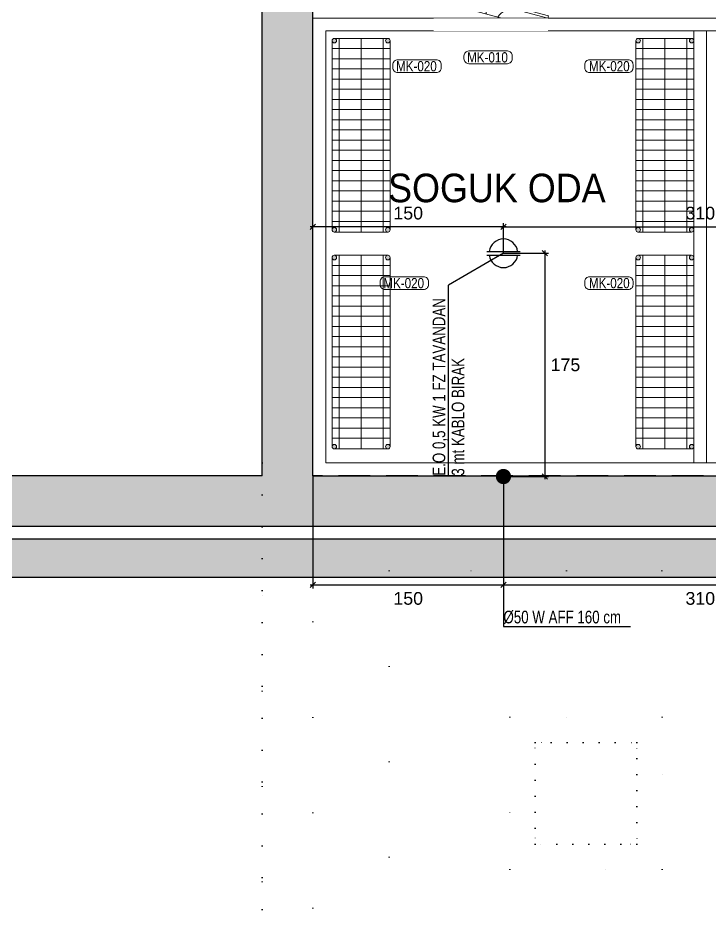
# Model space of a CAD drawing. Extents: x -5598 to 26293, y -3808 to 13850.
# Drawn here: x -2162 to -1617, y 1844 to 2560 of the extents above; entities that cross this region are included whole.
import ezdxf
from ezdxf.enums import TextEntityAlignment as Align

# ---------------------------------------------------------------- set-up
doc = ezdxf.new("R2010")
doc.units = 0
doc.header["$LTSCALE"] = 100
doc.header["$MEASUREMENT"] = 0
doc.set_wipeout_variables(frame=1)
doc.linetypes.add('DOT', pattern=[0.25, 0, -0.25])
doc.linetypes.add('HIDDEN', pattern=[0.375, 0.25, -0.125])
for name, color, linetype, lineweight in [('AD', 5, 'Continuous', 9), ('AK', 7, 'Continuous', 15), ('AP', 6, 'Continuous', 15), ('YOLLAR', 7, 'Continuous', 15)]:
    doc.layers.add(name, color=color, linetype=linetype, lineweight=lineweight)
for name, color, linetype in [('IZ', 7, 'Continuous'), ('KOLON', 7, 'Continuous'), ('MERD', 7, 'Continuous'), ('OLCU DIS', 7, 'Continuous'), ('TARAMA', 7, 'Continuous')]:
    doc.layers.add(name, color=color, linetype=linetype)
for name, color, linetype, lineweight, true_color in [('MAKPA COLD ROOM', 7, 'Continuous', 15, 0x143d69), ('MAKPA ELEKTRIK', 7, 'Continuous', 30, 0x93039a), ('MAKPA SIHHI', 7, 'Continuous', 30, 0x428a93)]:
    doc.layers.add(name, color=color, linetype=linetype, lineweight=lineweight, true_color=true_color)
doc.styles.add('MAKPA TESISAT', font='arial.ttf', dxfattribs={"height": 10})
doc.styles.add('olcu', font='romans.shx', dxfattribs={"width": 0.5})
doc.styles.add('POZ TEXT', font='ARIALN.TTF', dxfattribs={"height": 8})
doc.styles.get("Standard").update_dxf_attribs({"font": 'arial.ttf'})
doc.dimstyles.new('1-200', dxfattribs={"dimtxt": 40, "dimasz": 2, "dimexe": 0, "dimexo": 0, "dimgap": 10, "dimtad": 1, "dimdec": 4, "dimrnd": 0.1, "dimzin": 9, "dimdsep": 46, "dimtxsty": 'olcu', "dimblk1": 'SOL', "dimblk2": 'SAG', "dimsah": 1, "dimcen": 0, "dimse1": 1, "dimse2": 1, "dimclre": 13, "dimadec": 0, "dimazin": 0, "dimtfac": 1, "dimtdec": 4, "dimtix": 1, "dimtmove": 2, "dimatfit": 2, "dimldrblk": 'SOL', "dimfxl": 0, "dimtolj": 1, "dimarcsym": 0})
doc.dimstyles.new('MAKPA TESISAT DIM', dxfattribs={"dimscale": 0.7, "dimtxt": 12, "dimasz": 6, "dimexe": 4, "dimexo": 0, "dimgap": 8, "dimtad": 2, "dimtih": 1, "dimtoh": 1, "dimdec": 0, "dimrnd": 5, "dimzin": 0, "dimdsep": 46, "dimtxsty": 'MAKPA TESISAT', "dimblk1": 'OBLIQUE', "dimblk2": 'OBLIQUE', "dimsah": 1, "dimcen": 0, "dimdle": 3, "dimclrd": 256, "dimclre": 256, "dimclrt": 256, "dimadec": 0, "dimazin": 0, "dimtfac": 1, "dimtdec": 0, "dimtix": 1, "dimtofl": 0, "dimtmove": 2, "dimatfit": 3, "dimldrblk": 'OBLIQUE', "dimfxl": 0, "dimtvp": 7, "dimtolj": 1, "dimtzin": 0, "dimarcsym": 0})

# ---------------------------------------------------------------- blocks, each defined once
blk = doc.blocks.new('*U550')
at = {"color": 0, "linetype": 'ByBlock', "ltscale": 3}
for points in [[(-7810.1, -10160), (-7810.1, -10665), (-7850.1, -10665), (-7850.1, -10160)], [(-7310, -16127.64), (-7310, -10195), (-7750.1, -10195), (-7750.1, -16127.64)]]:
    blk.add_lwpolyline(points, dxfattribs=at)
for points in [[(-7655, -10430), (-7535, -10430), (-7535, -10310), (-7655, -10310)], [(-7635, -10410), (-7555, -10410), (-7555, -10330), (-7635, -10330)]]:
    blk.add_lwpolyline(points, close=True, dxfattribs=at)
blk = doc.blocks.new('TASIYICI SISTEM (1.BODRUM KAT)')
at = {"layer": 'TARAMA'}
h = blk.add_hatch(dxfattribs=at)
h.set_pattern_fill('ANSI33', color=253, scale=100)
h.set_pattern_definition([(45, (-5880, -12320), (-17.67767, 17.67767), []), (45, (-5862.322, -12320), (-17.67767, 17.67767), [12.5, -6.25])])
h.paths.add_polyline_path([(-7810, -4715), (-7850, -4715), (-7850, -10120), (-8480, -10120), (-8480, -4715), (-8780, -4715), (-8780, -2330), (-8550, -2330), (-8550, -60), (-6090, -60), (-6090, 30), (-8640, 30), (-8640, -2260), (-8850, -2260), (-8850, -4785), (-8530, -4785), (-8530, -10160), (-5890, -10160), (-5890, -10120), (-7810, -10120)])
at = {"layer": 'IZ', "color": 8, "linetype": 'HIDDEN'}
blk.add_lwpolyline([(-7810, -4715), (-6490, -4715), (-6490, -10120), (-7810, -10120)], close=True, dxfattribs=at)
at = {"layer": 'KOLON', "color": 4, "ltscale": 5}
for points in [[(-7810, -10120), (-5890, -10120), (-5890, -10160), (-8530, -10160), (-8530, -4785), (-8850, -4785), (-8850, -2260), (-8640, -2260), (-8640, 30), (-6090, 30)], [(-7850, -10120), (-8480, -10120), (-8480, -4715), (-8780, -4715), (-8780, -2330), (-8550, -2330), (-8550, -60)]]:
    blk.add_lwpolyline(points, dxfattribs=at)
at = {"layer": 'KOLON', "color": 4}
for points in [[(-7850, -10120), (-7850, -4715)], [(-7810, -10120), (-7810, -4715)]]:
    blk.add_lwpolyline(points, dxfattribs=at)
blk = doc.blocks.new('SOL')
at = {"color": 0}
for p, q in [((0, 30), (0, -6.96)), ((7.58, 0), (-6.97, 0))]:
    blk.add_line(p, q, dxfattribs=at)
blk.add_circle((0, 0), 3, dxfattribs=at)
blk = doc.blocks.new('SAG')
at = {"color": 0}
for p, q in [((0, -30), (0, 6.96)), ((7.58, 0), (-6.97, 0))]:
    blk.add_line(p, q, dxfattribs=at)
blk.add_circle((0, 0), 3, dxfattribs=at)
blk = doc.blocks.new('*D285')
at = {"layer": 'OLCU DIS', "color": 0, "lineweight": -2, "transparency": 16777216}
blk.add_line((-2, -695), (-2648, -695), dxfattribs=at)
at = {"layer": 'OLCU DIS', "color": 0, "lineweight": -2, "transparency": 16777216, "xscale": 2, "yscale": 2, "zscale": 2, "rotation": 180}
blk.add_blockref('SAG', (-2650, -695), dxfattribs=at)
at = {"layer": 'OLCU DIS', "color": 0, "lineweight": -2, "transparency": 16777216, "xscale": 2, "yscale": 2, "zscale": 2}
blk.add_blockref('SOL', (0, -695), dxfattribs=at)
at = {"layer": 'OLCU DIS', "color": 0, "transparency": 16777216, "insert": (-997.38, -665), "char_height": 40, "attachment_point": 5, "style": 'olcu'}
blk.add_mtext('\\A1;2650', dxfattribs=at)
blk = doc.blocks.new('*D332')
at = {"layer": 'OLCU DIS', "color": 0, "lineweight": -2, "transparency": 16777216}
blk.add_line((21268, -935), (-2968, -935), dxfattribs=at)
at = {"layer": 'OLCU DIS', "color": 0, "lineweight": -2, "transparency": 16777216, "xscale": 2, "yscale": 2, "zscale": 2, "rotation": 180}
blk.add_blockref('SAG', (-2970, -935), dxfattribs=at)
at = {"layer": 'OLCU DIS', "color": 0, "lineweight": -2, "transparency": 16777216, "xscale": 2, "yscale": 2, "zscale": 2}
blk.add_blockref('SOL', (21270, -935), dxfattribs=at)
at = {"layer": 'OLCU DIS', "color": 0, "transparency": 16777216, "insert": (9295.64, -905), "char_height": 40, "attachment_point": 5, "style": 'olcu'}
blk.add_mtext('\\A1;24240', dxfattribs=at)
blk = doc.blocks.new('SOKAPI')
at = {"layer": 'MAKPA COLD ROOM'}
blk.add_line((11.82, -3.44), (79.73, -21.64), dxfattribs=at)
for points in [[(86.42, -35.23), (86.93, -33.29), (0, -10), (-0.52, -11.93)], [(83.39, -34.82), (83.02, -36.21), (70.73, -32.92), (71.1, -31.53)]]:
    blk.add_lwpolyline(points, close=True, dxfattribs=at)
for centre, radius, start, end in [((-0.14, 3.85), 14, 271.32537, 328.63654), ((27.39, -3.53), 14, 271.32537, 328.63654), ((62.53, -12.95), 14, 181.36346, 238.67463), ((94.35, -20.78), 14.65, 183.35111, 239.36194)]:
    blk.add_arc(centre, radius, start, end, dxfattribs=at)
blk.add_wipeout([(0, -10), (90, -10), (90, 0), (0, 0)]).dxf.layer = 'MAKPA COLD ROOM'
blk = doc.blocks.new('POZ_X')
at = {"layer": 'AP'}
blk.add_lwpolyline([(12.75, 10), (-17.75, 10, 0.414214), (-21.5, 6.25), (-21.5, 3.75, 0.414214), (-17.75, 0), (12.75, 0, 0.414214), (16.5, 3.75), (16.5, 6.25, 0.414214)], format="xyb", close=True, dxfattribs=at)
at = {"layer": 'AP', "style": 'POZ TEXT'}
blk.add_attdef('POZ_NO', text='', height=8, dxfattribs=at).set_placement((-3, 5), align=Align.MIDDLE_CENTER)
at = {"layer": 'AP', "style": 'POZ TEXT', "flags": 1}
blk.add_attdef('URUN_ADI', text='', height=7, dxfattribs=at).set_placement((-3, -4.34), align=Align.MIDDLE_CENTER)
blk = doc.blocks.new('46x152')
at = {"layer": 'AD'}
h = blk.add_hatch(color=2, dxfattribs=at)
h.paths.add_polyline_path([(19.1, 150.6, 1), (22.7, 150.6, 1)])
h.paths.add_polyline_path([(-23, 150.6, 1), (-19.4, 150.6, 1)])
h.paths.add_polyline_path([(-23, 1.8, 1), (-19.4, 1.8, 1)])
h.paths.add_polyline_path([(22.7, 1.8, 1), (19.1, 1.8, 1)])
at = {"layer": 'AD', "color": 2}
blk.add_line((0, 0), (0, 152.4), dxfattribs=at)
for points in [[(-22.93, 151.1), (-23, 151.1)], [(-23, 150.6), (-23, 1.8)], [(21.2, 152.4), (-21.2, 152.4)], [(-17.5, 152.4), (-17.5, 0)], [(17.2, 0), (17.2, 152.4)], [(22.7, 151.1), (22.63, 151.1)], [(22.7, 1.8), (22.7, 150.6)], [(-22.19, 149.1), (-23, 149.1)], [(-22.19, 149.1), (-23, 149.1)], [(22.7, 144.4), (-23, 144.4)], [(22.7, 144.4), (-23, 144.4)], [(22.7, 149.1), (21.89, 149.1)], [(22.7, 149.1), (21.89, 149.1)], [(22.7, 136.4), (-23, 136.4)], [(22.7, 136.4), (-23, 136.4)], [(22.7, 128.4), (-23, 128.4)], [(22.7, 128.4), (-23, 128.4)], [(22.7, 120.4), (-23, 120.4)], [(22.7, 120.4), (-23, 120.4)], [(22.7, 112.4), (-23, 112.4)], [(22.7, 112.4), (-23, 112.4)], [(22.7, 104.4), (-23, 104.4)], [(22.7, 104.4), (-23, 104.4)], [(22.7, 96.4), (-23, 96.4)], [(22.7, 96.4), (-23, 96.4)], [(22.7, 88.4), (-23, 88.4)], [(22.7, 88.4), (-23, 88.4)], [(22.7, 80.4), (-23, 80.4)], [(22.7, 80.4), (-23, 80.4)], [(22.7, 72.4), (-23, 72.4)], [(22.7, 72.4), (-23, 72.4)], [(22.7, 64.4), (-23, 64.4)], [(22.7, 64.4), (-23, 64.4)], [(22.7, 56.4), (-23, 56.4)], [(22.7, 56.4), (-23, 56.4)], [(22.7, 48.4), (-23, 48.4)], [(22.7, 48.4), (-23, 48.4)], [(22.7, 40.4), (-23, 40.4)], [(22.7, 40.4), (-23, 40.4)], [(22.7, 32.4), (-23, 32.4)], [(22.7, 32.4), (-23, 32.4)], [(22.7, 24.4), (-23, 24.4)], [(22.7, 24.4), (-23, 24.4)], [(22.7, 16.4), (-23, 16.4)], [(22.7, 8.4), (-23, 8.4)], [(-22.95, 1.4), (-23, 1.4)], [(-21.2, 0), (21.2, 0)], [(22.7, 3.4), (21.72, 3.4)], [(22.7, 1.4), (22.65, 1.4)]]:
    blk.add_lwpolyline(points, dxfattribs=at)
for centre in [(-21.2, 150.6), (20.9, 150.6), (-21.2, 1.8), (20.9, 1.8)]:
    blk.add_circle(centre, 1.8, dxfattribs=at)
blk = doc.blocks.new('SIHHI NOKTA')
at = {"layer": 'MAKPA SIHHI', "const_width": 6}
blk.add_lwpolyline([(3, 0, -1), (-3, 0, -1)], format="xyb", close=True, dxfattribs=at)
blk = doc.blocks.new('_OBLIQUE')
at = {"color": 0, "linetype": 'ByBlock', "lineweight": -2}
blk.add_line((-0.5, -0.5), (0.5, 0.5), dxfattribs=at)
blk = doc.blocks.new('*D992')
at = {"layer": 'MAKPA SIHHI', "lineweight": -2, "transparency": 16777216}
for p, q in [((-1930, 2200), (-1930, 2111.26)), ((-1780, 2199.33), (-1780, 2111.26)), ((-1932.1, 2114.06), (-1777.9, 2114.06))]:
    blk.add_line(p, q, dxfattribs=at)
at = {"layer": 'MAKPA SIHHI', "lineweight": -2, "transparency": 16777216, "xscale": 4.199999999999998, "yscale": 4.199999999999998, "zscale": 4.199999999999998, "rotation": 180}
blk.add_blockref('_OBLIQUE', (-1930, 2114.06), dxfattribs=at)
at = {"layer": 'MAKPA SIHHI', "lineweight": -2, "transparency": 16777216, "xscale": 4.199999999999998, "yscale": 4.199999999999998, "zscale": 4.199999999999998}
blk.add_blockref('_OBLIQUE', (-1780, 2114.06), dxfattribs=at)
at = {"layer": 'MAKPA SIHHI', "transparency": 16777216, "insert": (-1855, 2103.35), "char_height": 10, "attachment_point": 5, "style": 'MAKPA TESISAT'}
blk.add_mtext('\\A1;150', dxfattribs=at)
blk = doc.blocks.new('*D993')
at = {"layer": 'MAKPA SIHHI', "lineweight": -2, "transparency": 16777216}
for p, q in [((-1780, 2199.33), (-1780, 2111.26)), ((-1470, 2199.33), (-1470, 2111.26)), ((-1782.1, 2114.06), (-1467.9, 2114.06))]:
    blk.add_line(p, q, dxfattribs=at)
at = {"layer": 'MAKPA SIHHI', "lineweight": -2, "transparency": 16777216, "xscale": 4.199999999999998, "yscale": 4.199999999999998, "zscale": 4.199999999999998, "rotation": 180}
blk.add_blockref('_OBLIQUE', (-1780, 2114.06), dxfattribs=at)
at = {"layer": 'MAKPA SIHHI', "lineweight": -2, "transparency": 16777216, "xscale": 4.199999999999998, "yscale": 4.199999999999998, "zscale": 4.199999999999998}
blk.add_blockref('_OBLIQUE', (-1470, 2114.06), dxfattribs=at)
at = {"layer": 'MAKPA SIHHI', "transparency": 16777216, "insert": (-1625, 2103.35), "char_height": 10, "attachment_point": 5, "style": 'MAKPA TESISAT'}
blk.add_mtext('\\A1;310', dxfattribs=at)
blk = doc.blocks.new('ELK.KABLO')
at = {"layer": 'MAKPA ELEKTRIK'}
for p, q in [((-13.125, 1.5), (13.125, 1.5)), ((-13.125, -1.5), (13.125, -1.5))]:
    blk.add_line(p, q, dxfattribs=at)
for start, end in [(7.662256, 172.337744), (187.662256, 352.337744)]:
    blk.add_arc((0, 0), 11.25, start, end, dxfattribs=at)
blk = doc.blocks.new('*D1039')
at = {"layer": 'MAKPA ELEKTRIK', "lineweight": -2, "transparency": 16777216}
for p, q in [((-1747.38, 2377.1), (-1747.38, 2197.23)), ((-1780, 2375), (-1744.58, 2375)), ((-1780, 2199.33), (-1744.58, 2199.33))]:
    blk.add_line(p, q, dxfattribs=at)
at = {"layer": 'MAKPA ELEKTRIK', "lineweight": -2, "transparency": 16777216, "xscale": 4.199999999999998, "yscale": 4.199999999999998, "zscale": 4.199999999999998}
for p, rotation in [((-1747.38, 2375), 90), ((-1747.38, 2199.33), 270)]:
    blk.add_blockref('_OBLIQUE', p, dxfattribs=dict(at, rotation=rotation))
at = {"layer": 'MAKPA ELEKTRIK', "transparency": 16777216, "insert": (-1731.17, 2287.17), "char_height": 10, "attachment_point": 5, "style": 'MAKPA TESISAT'}
blk.add_mtext('\\A1;175', dxfattribs=at)
blk = doc.blocks.new('*D764')
at = {"layer": 'MAKPA ELEKTRIK', "lineweight": -2, "transparency": 16777216}
for p, q in [((-1930, 2375), (-1930, 2398.65)), ((-1780, 2375), (-1780, 2398.65)), ((-1777.9, 2395.85), (-1932.1, 2395.85))]:
    blk.add_line(p, q, dxfattribs=at)
at = {"layer": 'MAKPA ELEKTRIK', "lineweight": -2, "transparency": 16777216, "xscale": 4.199999999999998, "yscale": 4.199999999999998, "zscale": 4.199999999999998, "rotation": 180}
blk.add_blockref('_OBLIQUE', (-1930, 2395.85), dxfattribs=at)
at = {"layer": 'MAKPA ELEKTRIK', "lineweight": -2, "transparency": 16777216, "xscale": 4.199999999999998, "yscale": 4.199999999999998, "zscale": 4.199999999999998}
blk.add_blockref('_OBLIQUE', (-1780, 2395.85), dxfattribs=at)
at = {"layer": 'MAKPA ELEKTRIK', "transparency": 16777216, "insert": (-1855, 2406.55), "char_height": 10, "attachment_point": 5, "style": 'MAKPA TESISAT'}
blk.add_mtext('\\A1;150', dxfattribs=at)
blk = doc.blocks.new('*D1042')
at = {"layer": 'MAKPA ELEKTRIK', "lineweight": -2, "transparency": 16777216}
for p, q in [((-1780, 2375), (-1780, 2398.65)), ((-1470, 2375), (-1470, 2398.65)), ((-1782.1, 2395.85), (-1467.9, 2395.85))]:
    blk.add_line(p, q, dxfattribs=at)
at = {"layer": 'MAKPA ELEKTRIK', "lineweight": -2, "transparency": 16777216, "xscale": 4.199999999999998, "yscale": 4.199999999999998, "zscale": 4.199999999999998, "rotation": 180}
blk.add_blockref('_OBLIQUE', (-1780, 2395.85), dxfattribs=at)
at = {"layer": 'MAKPA ELEKTRIK', "lineweight": -2, "transparency": 16777216, "xscale": 4.199999999999998, "yscale": 4.199999999999998, "zscale": 4.199999999999998}
blk.add_blockref('_OBLIQUE', (-1470, 2395.85), dxfattribs=at)
at = {"layer": 'MAKPA ELEKTRIK', "transparency": 16777216, "insert": (-1625, 2406.56), "char_height": 10, "attachment_point": 5, "style": 'MAKPA TESISAT'}
blk.add_mtext('\\A1;310', dxfattribs=at)

msp = doc.modelspace()

# ---------------------------------------------------------------- hatches: boundary and pattern name
at = {"layer": 'TARAMA'}
h = msp.add_hatch(dxfattribs=at)
h.set_pattern_fill('ANSI33', color=253, scale=100)
h.paths.add_polyline_path([(-10, 2150), (-2990.23412, 2150), (-2990.23412, 2120), (-10, 2120)])
h.paths.add_polyline_path([(-10, 1780), (-2990.23412, 1780), (-2990.23412, 1750), (-10, 1750)])

# ---------------------------------------------------------------- linework, layer by layer
at = {"layer": 'IZ', "color": 9, "linetype": 'DOT', "ltscale": 0.5}
msp.add_lwpolyline([(-1755, 1990), (-1675, 1990), (-1675, 1910), (-1755, 1910)], close=True, dxfattribs=at)
at = {"layer": 'KOLON', "color": 4}
for p, q in [((-10, 2150), (-2990.23412, 2150)), ((-2990.23412, 2120), (-10, 2120))]:
    msp.add_line(p, q, dxfattribs=at)
at = {"layer": 'MAKPA COLD ROOM'}
for points in [[(-1310, 2560), (-1930, 2560), (-1930, 2200), (-1310, 2200)], [(-1320, 2550), (-1920, 2550), (-1920, 2210), (-1320, 2210)], [(-1630, 2210), (-1620, 2210), (-1620, 2550), (-1630, 2550)]]:
    msp.add_lwpolyline(points, close=True, dxfattribs=at)
at = {"layer": 'MAKPA ELEKTRIK'}
for p in [(-1780, 2375), (-1823.30127, 2200)]:
    msp.add_line(p, (-1823.30127, 2350), dxfattribs=at)
at = {"layer": 'MAKPA SIHHI'}
for p, q in [((-1780, 2111.25662), (-1780, 2081.25662)), ((-1780, 2081.25662), (-1680, 2081.25662))]:
    msp.add_line(p, q, dxfattribs=at)
at = {"layer": 'MERD', "color": 6, "linetype": 'DOT'}
msp.add_line((-1970, 2210), (-1970, 1655), dxfattribs=at)

# ---------------------------------------------------------------- block references
at = {"layer": 'AK'}
for p in [(-1892, 2391.72073), (-1892, 2221.03602)]:
    msp.add_blockref('46x152', p, dxfattribs=at)
at = {"layer": 'AK', "xscale": -1}
for p in [(-1653, 2391.72073), (-1653, 2221.03602)]:
    msp.add_blockref('46x152', p, dxfattribs=at)
at = {"layer": 'AP', "ltscale": 6}
ref = msp.add_blockref('POZ_X', (-1789.59711, 2534.19604), dxfattribs=dict(at, xscale=-1, rotation=180))
ref.add_attrib('POZ_NO', 'MK-010', dxfattribs={"height": 8, "style": 'POZ TEXT'}).set_placement((-1792.59711, 2529.19604), align=Align.MIDDLE_CENTER)
ref = msp.add_blockref('POZ_X', (-1845.56677, 2527.21564), dxfattribs=dict(at, xscale=-1, rotation=180))
ref.add_attrib('POZ_NO', 'MK-020', dxfattribs={"height": 8, "style": 'POZ TEXT'}).set_placement((-1848.56677, 2522.21564), align=Align.MIDDLE_CENTER)
ref = msp.add_blockref('POZ_X', (-1699.43323, 2527.21564), dxfattribs=dict(at, rotation=180))
ref.add_attrib('POZ_NO', 'MK-020', dxfattribs={"height": 8, "style": 'POZ TEXT'}).set_placement((-1696.66243, 2522.21564), align=Align.MIDDLE_CENTER)
ref = msp.add_blockref('POZ_X', (-1855.56677, 2356.53093), dxfattribs=dict(at, xscale=-1, rotation=180))
ref.add_attrib('POZ_NO', 'MK-020', dxfattribs={"height": 8, "style": 'POZ TEXT'}).set_placement((-1858.56677, 2351.53093), align=Align.MIDDLE_CENTER)
ref = msp.add_blockref('POZ_X', (-1699.43323, 2356.53093), dxfattribs=dict(at, rotation=180))
ref.add_attrib('POZ_NO', 'MK-020', dxfattribs={"height": 8, "style": 'POZ TEXT'}).set_placement((-1696.66243, 2351.53093), align=Align.MIDDLE_CENTER)
at = {"layer": 'KOLON'}
msp.add_blockref('TASIYICI SISTEM (1.BODRUM KAT)', (5880, 12320), dxfattribs=at)
at = {"layer": 'MAKPA ELEKTRIK'}
msp.add_blockref('ELK.KABLO', (-1780, 2375), dxfattribs=at)
at = {"layer": 'MAKPA SIHHI'}
msp.add_blockref('SIHHI NOKTA', (-1780, 2199.33207), dxfattribs=at)
at = {"layer": 'YOLLAR', "color": 9, "linetype": 'DOT'}
msp.add_blockref('*U550', (5880, 12320.00004), dxfattribs=at)

# ---------------------------------------------------------------- texts
at = {"layer": 'AP', "color": 1, "ltscale": 0.2, "width": 0.9}
msp.add_text('SOGUK ODA', height=22.5, dxfattribs=at).set_placement((-1870.86308, 2415.16646))
at = {"layer": 'MAKPA ELEKTRIK', "style": 'MAKPA TESISAT', "width": 0.75}
for s, p in [('E.O 0,5 KW 1 FZ TAVANDAN', (-1825.80127, 2200)), ('3 mt KABLO BIRAK', (-1810.80127, 2200))]:
    msp.add_text(s, height=10.00188, rotation=90, dxfattribs=at).set_placement(p)
at = {"layer": 'MAKPA SIHHI', "style": 'MAKPA TESISAT', "width": 0.75}
msp.add_text('%%C50 W AFF 160 cm', height=10.00188, dxfattribs=at).set_placement((-1780, 2083.75662))

# ---------------------------------------------------------------- dimensions: what is measured, and where the dimension line sits
at = {"layer": 'MAKPA ELEKTRIK'}
for base, p2, picture, middle in [((-1930, 2395.84772), (-1930, 2375), '*D764', (-1855, 2406.55345)), ((-1470, 2395.84772), (-1470, 2375), '*D1042', (-1625, 2406.55686))]:
    dim = msp.add_linear_dim(base=base, p1=(-1780, 2375), p2=p2, dimstyle='MAKPA TESISAT DIM', override={"dimfxl": 0}, dxfattribs=at)
    dim.commit()
    dim.dimension.update_dxf_attribs({"geometry": picture, "text_midpoint": middle})
dim = msp.add_linear_dim(base=(-1747.38093, 2199.33207), p1=(-1780, 2375), p2=(-1780, 2199.33207), angle=90, dimstyle='MAKPA TESISAT DIM', override={"dimfxl": 0}, dxfattribs=at)
dim.commit()
dim.dimension.update_dxf_attribs({"geometry": '*D1039', "text_midpoint": (-1731.16701, 2287.16604)})
at = {"layer": 'MAKPA SIHHI'}
for base, p1, p2, picture, middle in [((-1780, 2114.05662), (-1930, 2200), (-1780, 2199.33207), '*D992', (-1855, 2103.35089)), ((-1470, 2114.05662), (-1780, 2199.33207), (-1470, 2199.33207), '*D993', (-1625, 2103.34748))]:
    dim = msp.add_linear_dim(base=base, p1=p1, p2=p2, dimstyle='MAKPA TESISAT DIM', override={"dimfxl": 0}, dxfattribs=at)
    dim.commit()
    dim.dimension.update_dxf_attribs({"geometry": picture, "text_midpoint": middle})
at = {"layer": 'OLCU DIS', "color": 7}
for base, p1, p2, picture, middle in [((-2970, -935), (21270, -635), (-2970, 7535), '*D332', (9295.63768, -905)), ((-2650, -695), (0, 0), (-2650, 2160), '*D285', (-997.38368, -665))]:
    dim = msp.add_linear_dim(base=base, p1=p1, p2=p2, dimstyle='1-200', dxfattribs=at)
    dim.commit()
    dim.dimension.update_dxf_attribs({"geometry": picture, "text_midpoint": middle, "dimtype": 160})

# ---------------------------------------------------------------- next in the draw order: block references
at = {"layer": 'AK', "rotation": 180}
msp.add_blockref('SOKAPI', (-1745, 2550), dxfattribs=at)

doc.saveas('drawing.dxf')
